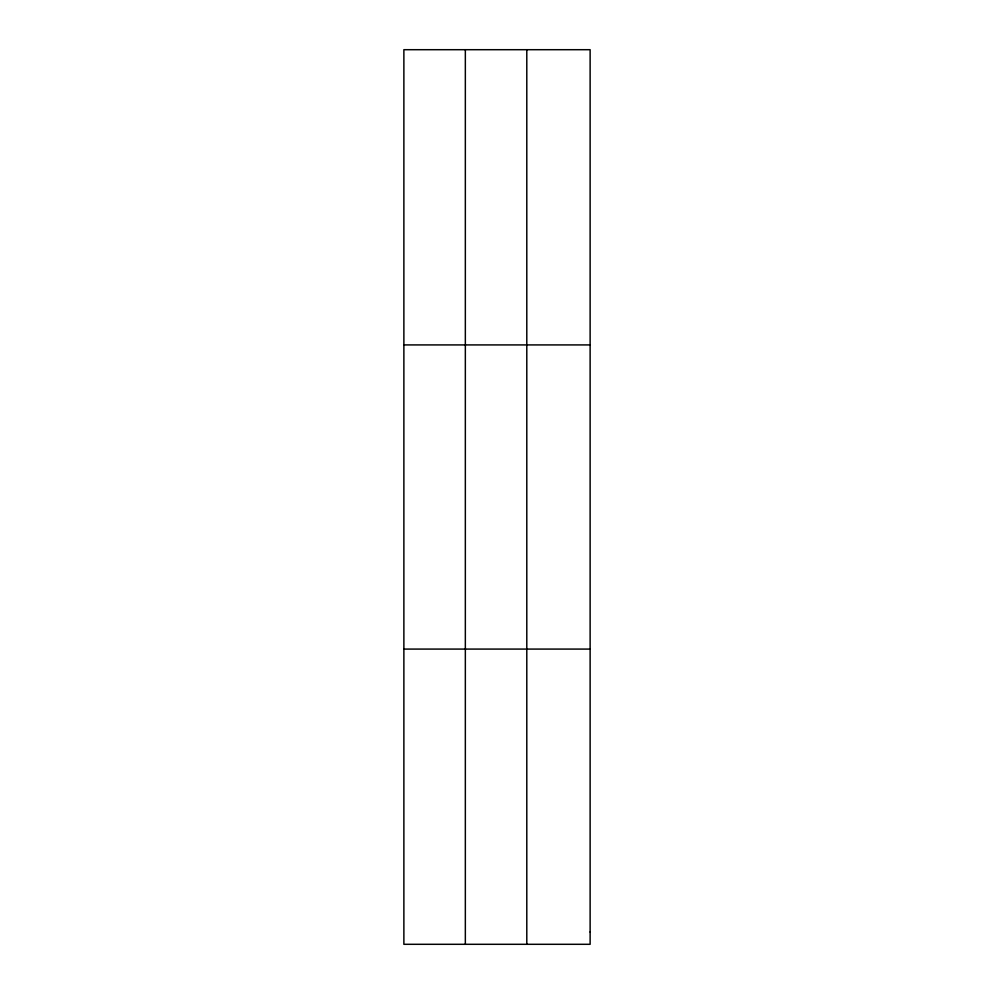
<?xml version="1.0" encoding="UTF-8"?>
<svg xmlns="http://www.w3.org/2000/svg" width="994" height="994" viewBox="0 0 994 994"><rect width="100%" height="100%" fill="white"/><g stroke="black" fill="none" stroke-linecap="round" stroke-linejoin="round"><path stroke-width="1.49" d="M465.341 944.3L465.341 49.7M526.795 944.3L526.795 49.7M403.875 344.918L590.125 344.918M403.875 649.082L590.125 649.082M590.125 931.999L590.125 944.3L403.875 944.3L403.875 49.7L590.125 49.7L590.125 931.999"/></g></svg>
